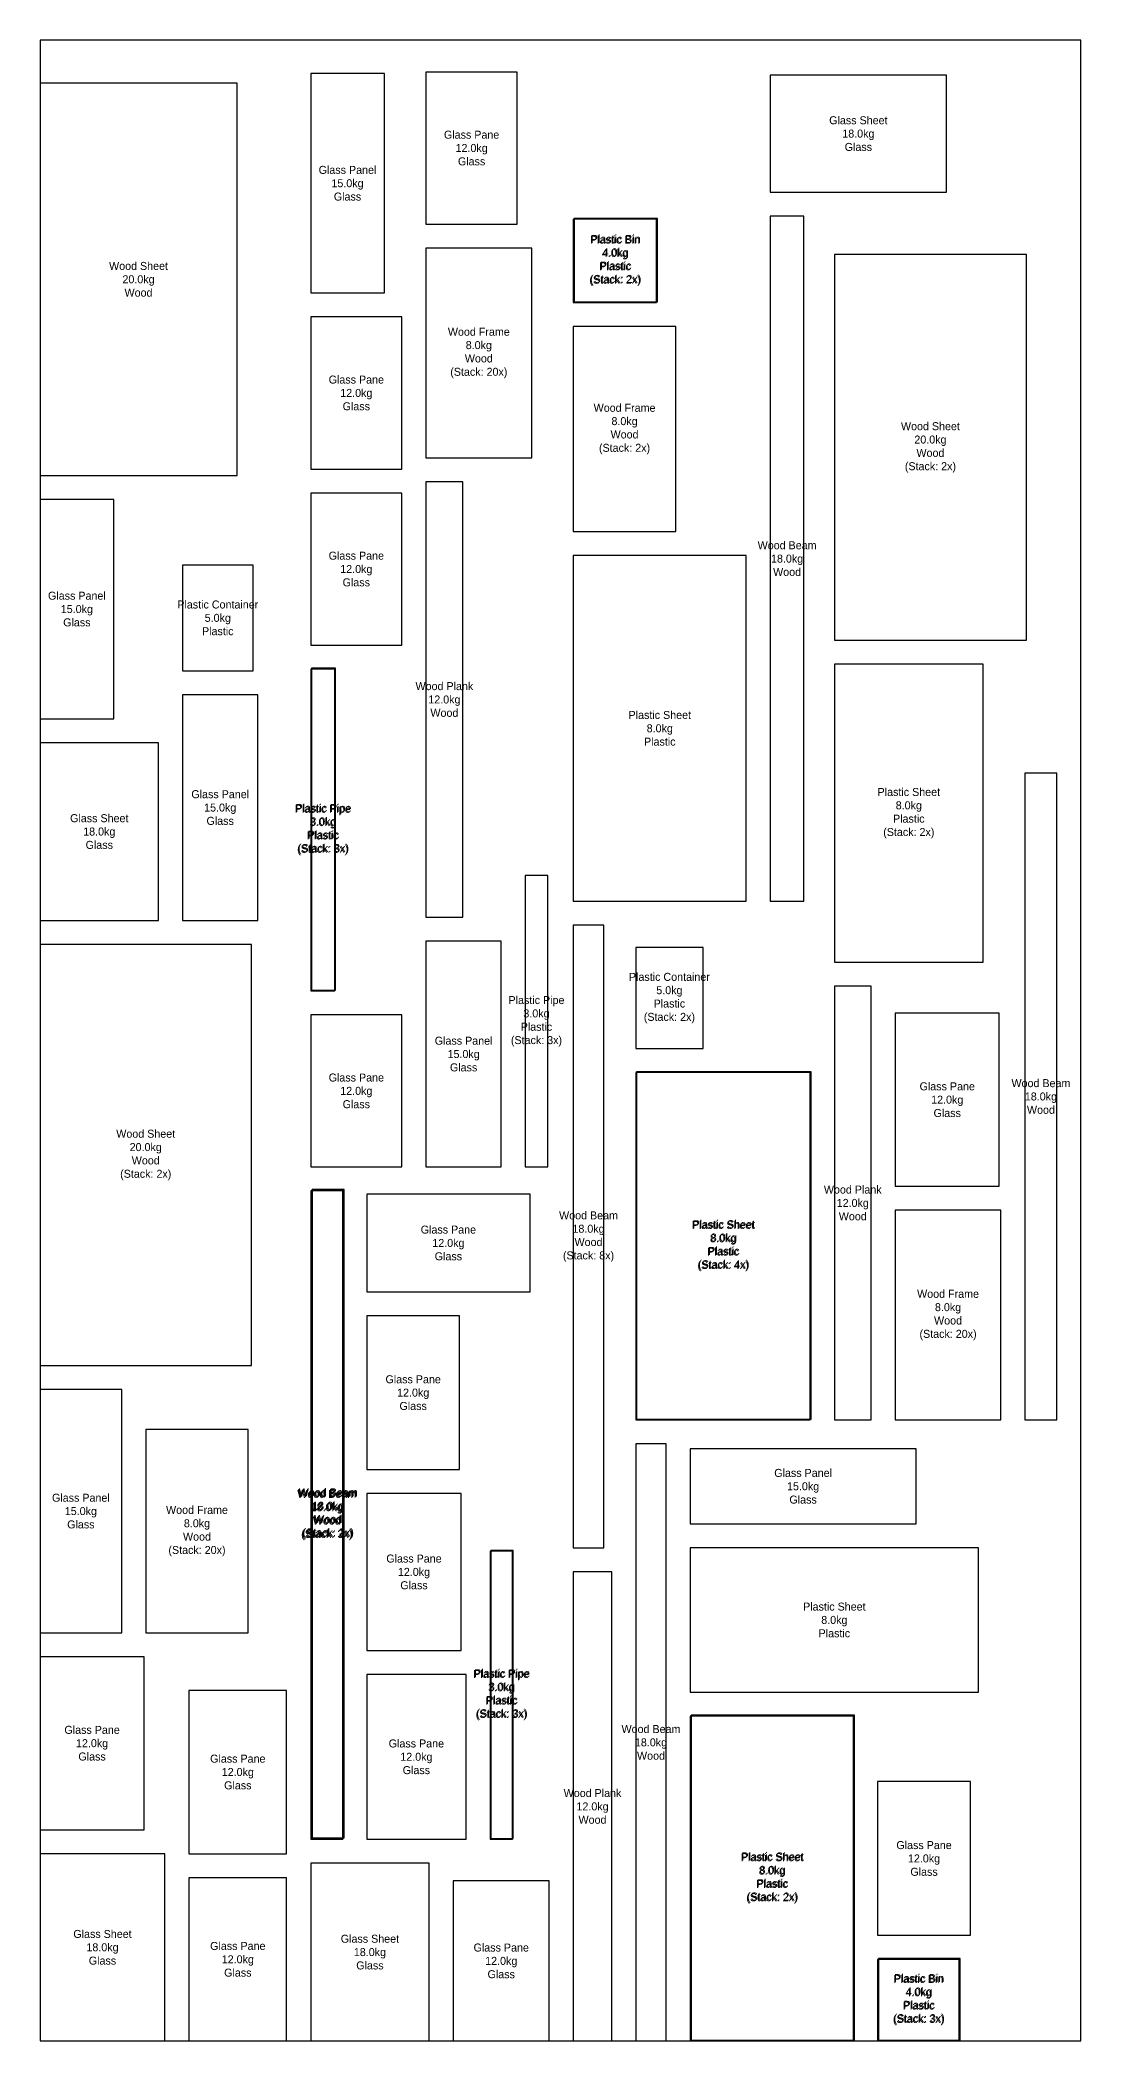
# Model space of a CAD drawing. Header units: metres. Extents: x -5 to 650, y 0 to 4050.
# Drawn here: x 0 to 650, y 1400 to 2650 of the extents above; entities that cross this region are included whole.
import ezdxf

# ---------------------------------------------------------------- set-up
doc = ezdxf.new("R2010")
doc.units = ezdxf.units.M

msp = doc.modelspace()

# ---------------------------------------------------------------- linework, layer by layer
for points in [[(0, 1400), (650, 1400), (650, 2650), (0, 2650), (0, 1400)], [(169, 2492), (215, 2492), (215, 2629), (169, 2629), (169, 2492)], [(241, 2535), (298, 2535), (298, 2630), (241, 2630), (241, 2535)], [(456, 2555), (566, 2555), (566, 2628), (456, 2628), (456, 2555)], [(0, 2378), (123, 2378), (123, 2623), (0, 2623), (0, 2378)], [(333, 2486), (385, 2486), (385, 2538), (333, 2538), (333, 2486)], [(333.5, 2486.5), (385.5, 2486.5), (385.5, 2538.5), (333.5, 2538.5), (333.5, 2486.5)], [(456, 2112), (477, 2112), (477, 2540), (456, 2540), (456, 2112)], [(241, 2389), (307, 2389), (307, 2520), (241, 2520), (241, 2389)], [(496, 2275), (616, 2275), (616, 2516), (496, 2516), (496, 2275)], [(169, 2382), (226, 2382), (226, 2477), (169, 2477), (169, 2382)], [(333, 2343), (397, 2343), (397, 2471), (333, 2471), (333, 2343)], [(0, 2226), (46, 2226), (46, 2363), (0, 2363), (0, 2226)], [(169, 2272), (226, 2272), (226, 2367), (169, 2367), (169, 2272)], [(241, 2102), (264, 2102), (264, 2374), (241, 2374), (241, 2102)], [(333, 2112), (441, 2112), (441, 2328), (333, 2328), (333, 2112)], [(89, 2256), (133, 2256), (133, 2322), (89, 2322), (89, 2256)], [(169, 2056), (184, 2056), (184, 2257), (169, 2257), (169, 2056)], [(169.5, 2056.5), (184.5, 2056.5), (184.5, 2257.5), (169.5, 2257.5), (169.5, 2056.5)], [(496, 2074), (589, 2074), (589, 2260), (496, 2260), (496, 2074)], [(89, 2100), (136, 2100), (136, 2241), (89, 2241), (89, 2100)], [(0, 2100), (74, 2100), (74, 2211), (0, 2211), (0, 2100)], [(615, 1788), (635, 1788), (635, 2192), (615, 2192), (615, 1788)], [(303, 1946), (317, 1946), (317, 2128), (303, 2128), (303, 1946)], [(333, 1708), (352, 1708), (352, 2097), (333, 2097), (333, 1708)], [(0, 1822), (132, 1822), (132, 2085), (0, 2085), (0, 1822)], [(241, 1946), (288, 1946), (288, 2087), (241, 2087), (241, 1946)], [(372, 2020), (414, 2020), (414, 2083), (372, 2083), (372, 2020)], [(496, 1788), (519, 1788), (519, 2059), (496, 2059), (496, 1788)], [(169, 1946), (226, 1946), (226, 2041), (169, 2041), (169, 1946)], [(534, 1934), (599, 1934), (599, 2042), (534, 2042), (534, 1934)], [(372, 1788), (481, 1788), (481, 2005), (372, 2005), (372, 1788)], [(372.5, 1788.5), (481.5, 1788.5), (481.5, 2005.5), (372.5, 2005.5), (372.5, 1788.5)], [(169, 1526), (189, 1526), (189, 1931), (169, 1931), (169, 1526)], [(169.5, 1526.5), (189.5, 1526.5), (189.5, 1931.5), (169.5, 1931.5), (169.5, 1526.5)], [(170, 1527), (190, 1527), (190, 1932), (170, 1932), (170, 1527)], [(204, 1868), (306, 1868), (306, 1929), (204, 1929), (204, 1868)], [(534, 1788), (600, 1788), (600, 1919), (534, 1919), (534, 1788)], [(204, 1757), (262, 1757), (262, 1853), (204, 1853), (204, 1757)], [(0, 1655), (51, 1655), (51, 1807), (0, 1807), (0, 1655)], [(66, 1655), (130, 1655), (130, 1782), (66, 1782), (66, 1655)], [(372, 1400), (391, 1400), (391, 1773), (372, 1773), (372, 1400)], [(406, 1723), (547, 1723), (547, 1770), (406, 1770), (406, 1723)], [(204, 1644), (263, 1644), (263, 1742), (204, 1742), (204, 1644)], [(281, 1526), (295, 1526), (295, 1706), (281, 1706), (281, 1526)], [(281.5, 1526.5), (295.5, 1526.5), (295.5, 1706.5), (281.5, 1706.5), (281.5, 1526.5)], [(406, 1618), (586, 1618), (586, 1708), (406, 1708), (406, 1618)], [(333, 1400), (357, 1400), (357, 1693), (333, 1693), (333, 1400)], [(0, 1532), (65, 1532), (65, 1640), (0, 1640), (0, 1532)], [(204, 1526), (266, 1526), (266, 1629), (204, 1629), (204, 1526)], [(93, 1517), (154, 1517), (154, 1619), (93, 1619), (93, 1517)], [(406, 1400), (508, 1400), (508, 1603), (406, 1603), (406, 1400)], [(406.5, 1400.5), (508.5, 1400.5), (508.5, 1603.5), (406.5, 1603.5), (406.5, 1400.5)], [(523, 1466), (581, 1466), (581, 1562), (523, 1562), (523, 1466)], [(0, 1400), (78, 1400), (78, 1517), (0, 1517), (0, 1400)], [(93, 1400), (154, 1400), (154, 1502), (93, 1502), (93, 1400)], [(169, 1400), (243, 1400), (243, 1511), (169, 1511), (169, 1400)], [(258, 1400), (318, 1400), (318, 1500), (258, 1500), (258, 1400)], [(523, 1400), (574, 1400), (574, 1451), (523, 1451), (523, 1400)], [(523.5, 1400.5), (574.5, 1400.5), (574.5, 1451.5), (523.5, 1451.5), (523.5, 1400.5)]]:
    msp.add_lwpolyline(points, close=True)

# ---------------------------------------------------------------- texts
at = {"char_height": 5, "attachment_point": 5}
for s, insert in [('Glass Sheet\\P18.0kg\\PGlass', (511, 2591.5)), ('Glass Pane\\P12.0kg\\PGlass', (269.5, 2582.5)), ('Glass Panel\\P15.0kg\\PGlass', (192, 2560.5)), ('Plastic Bin\\P4.0kg\\PPlastic\\P(Stack: 2x)', (359, 2512)), ('Plastic Bin\\P4.0kg\\PPlastic\\P(Stack: 2x)', (359.5, 2512.5)), ('Wood Sheet\\P20.0kg\\PWood', (61.5, 2500.5)), ('Wood Frame\\P8.0kg\\PWood\\P(Stack: 20x)', (274, 2454.5)), ('Glass Pane\\P12.0kg\\PGlass', (197.5, 2429.5)), ('Wood Frame\\P8.0kg\\PWood\\P(Stack: 2x)', (365, 2407)), ('Wood Sheet\\P20.0kg\\PWood\\P(Stack: 2x)', (556, 2395.5)), ('Glass Pane\\P12.0kg\\PGlass', (197.5, 2319.5)), ('Wood Beam\\P18.0kg\\PWood', (466.5, 2326)), ('Glass Panel\\P15.0kg\\PGlass', (23, 2294.5)), ('Plastic Container\\P5.0kg\\PPlastic', (111, 2289)), ('Wood Plank\\P12.0kg\\PWood', (252.5, 2238)), ('Plastic Sheet\\P8.0kg\\PPlastic', (387, 2220)), ('Glass Panel\\P15.0kg\\PGlass', (112.5, 2170.5)), ('Plastic Sheet\\P8.0kg\\PPlastic\\P(Stack: 2x)', (542.5, 2167)), ('Glass Sheet\\P18.0kg\\PGlass', (37, 2155.5)), ('Plastic Pipe\\P3.0kg\\PPlastic\\P(Stack: 3x)', (176.5, 2156.5)), ('Plastic Pipe\\P3.0kg\\PPlastic\\P(Stack: 3x)', (177, 2157)), ('Plastic Container\\P5.0kg\\PPlastic\\P(Stack: 2x)', (393, 2051.5)), ('Plastic Pipe\\P3.0kg\\PPlastic\\P(Stack: 3x)', (310, 2037)), ('Glass Panel\\P15.0kg\\PGlass', (264.5, 2016.5)), ('Glass Pane\\P12.0kg\\PGlass', (197.5, 1993.5)), ('Wood Beam\\P18.0kg\\PWood', (625, 1990)), ('Glass Pane\\P12.0kg\\PGlass', (566.5, 1988)), ('Wood Sheet\\P20.0kg\\PWood\\P(Stack: 2x)', (66, 1953.5)), ('Wood Plank\\P12.0kg\\PWood', (507.5, 1923.5)), ('Wood Beam\\P18.0kg\\PWood\\P(Stack: 8x)', (342.5, 1902.5)), ('Plastic Sheet\\P8.0kg\\PPlastic\\P(Stack: 4x)', (426.5, 1896.5)), ('Plastic Sheet\\P8.0kg\\PPlastic\\P(Stack: 4x)', (427, 1897)), ('Glass Pane\\P12.0kg\\PGlass', (255, 1898.5)), ('Wood Frame\\P8.0kg\\PWood\\P(Stack: 20x)', (567, 1853.5)), ('Glass Pane\\P12.0kg\\PGlass', (233, 1805)), ('Glass Panel\\P15.0kg\\PGlass', (476.5, 1746.5)), ('Glass Panel\\P15.0kg\\PGlass', (25.5, 1731)), ('Wood Beam\\P18.0kg\\PWood\\P(Stack: 3x)', (179, 1728.5)), ('Wood Beam\\P18.0kg\\PWood\\P(Stack: 2x)', (179.5, 1729)), ('Wood Beam\\P18.0kg\\PWood\\P(Stack: 3x)', (180, 1729.5)), ('Wood Frame\\P8.0kg\\PWood\\P(Stack: 20x)', (98, 1718.5)), ('Glass Pane\\P12.0kg\\PGlass', (233.5, 1693)), ('Plastic Sheet\\P8.0kg\\PPlastic', (496, 1663)), ('Plastic Pipe\\P3.0kg\\PPlastic\\P(Stack: 3x)', (288, 1616)), ('Plastic Pipe\\P3.0kg\\PPlastic\\P(Stack: 3x)', (288.5, 1616.5)), ('Glass Pane\\P12.0kg\\PGlass', (32.5, 1586)), ('Glass Pane\\P12.0kg\\PGlass', (235, 1577.5)), ('Wood Beam\\P18.0kg\\PWood', (381.5, 1586.5)), ('Glass Pane\\P12.0kg\\PGlass', (123.5, 1568)), ('Wood Plank\\P12.0kg\\PWood', (345, 1546.5)), ('Glass Pane\\P12.0kg\\PGlass', (552, 1514)), ('Plastic Sheet\\P8.0kg\\PPlastic\\P(Stack: 2x)', (457, 1501.5)), ('Plastic Sheet\\P8.0kg\\PPlastic\\P(Stack: 2x)', (457.5, 1502)), ('Glass Sheet\\P18.0kg\\PGlass', (39, 1458.5)), ('Glass Sheet\\P18.0kg\\PGlass', (206, 1455.5)), ('Glass Pane\\P12.0kg\\PGlass', (123.5, 1451)), ('Glass Pane\\P12.0kg\\PGlass', (288, 1450)), ('Plastic Bin\\P4.0kg\\PPlastic\\P(Stack: 3x)', (548.5, 1425.5)), ('Plastic Bin\\P4.0kg\\PPlastic\\P(Stack: 3x)', (549, 1426))]:
    msp.add_mtext(s, dxfattribs=dict(at, insert=insert))

doc.saveas('drawing.dxf')
